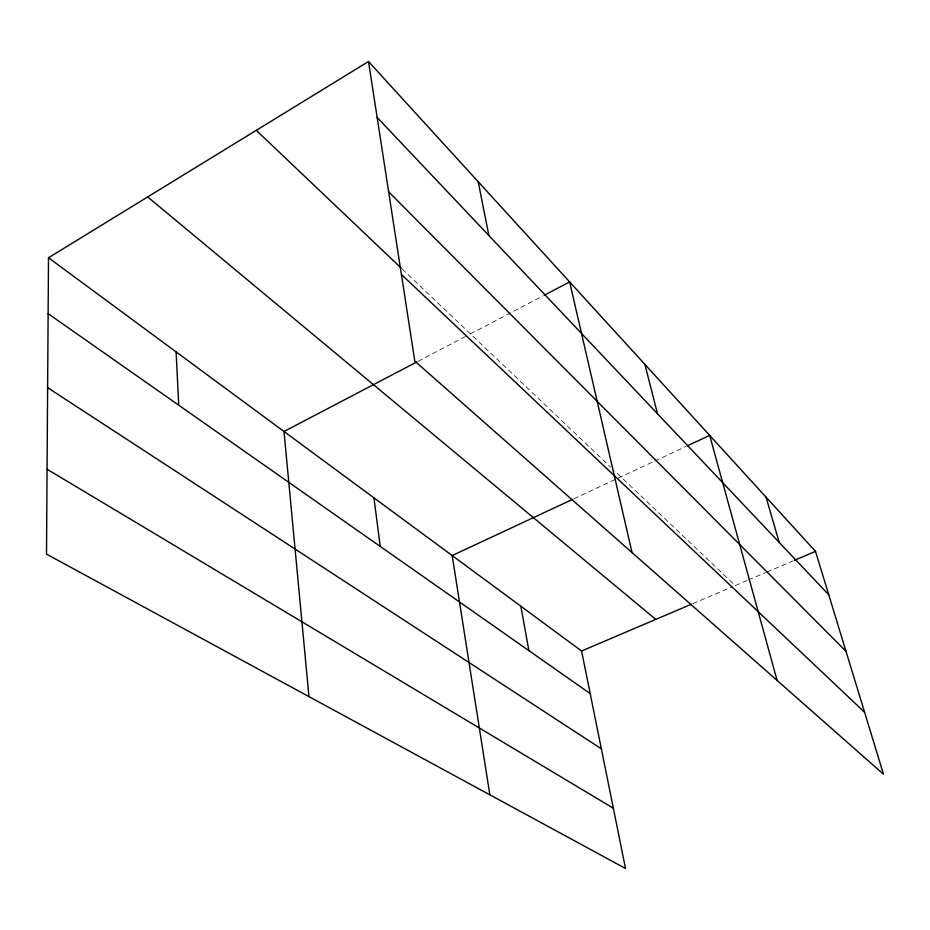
<?xml version="1.0" encoding="UTF-8"?>
<svg xmlns="http://www.w3.org/2000/svg" width="930" height="930" viewBox="0 0 930 930"><rect width="100%" height="100%" fill="white"/><g stroke="black" fill="none" stroke-linecap="round" stroke-linejoin="round"><path stroke-width="0.7" stroke-dasharray="4.65 3.49" d="M418.116 361.282L467.883 335.219M470.441 333.882L542.934 295.926M573.856 498.771L616.939 478.671M618.241 478.067L653.511 461.606M654.825 461.001L686.177 446.365M692.85 603.605L732.584 586.679M747.081 580.506L735.235 585.551L614.614 470.906M748.394 579.948L765.495 572.659M766.82 572.09L793.139 560.883M402.213 269.037L610.452 466.953"/><path stroke-width="1.4" d="M48.5 257.761L46.5 554.129L625.53 868.481L581.587 651.012L48.5 257.761L368.513 61.52L815.505 551.351L883.5 774.225L414.792 361.096L368.513 61.52M416.838 361.944L284.01 431.497L308.969 696.617M544.213 295.252L569.648 281.941L632.051 552.594M572.555 499.375L452.178 555.547L489.854 794.825M687.479 445.761L709.695 435.391L777.108 680.446M581.587 651.012L691.525 604.175M794.452 560.325L815.505 551.351M47.07 469.232L613.358 808.228M47.616 387.659L601.361 748.824M48.116 313.654L590.19 693.594M147.684 196.939L655.766 619.403M401.411 274.466L864.586 712.252M256.285 130.34L401.156 268.038M388.647 191.847L845.998 651.314M377.138 117.413L828.769 594.805M766.041 497.143L779.247 542.469M644.909 364.409L657.51 413.78M478.218 181.745L488.866 235.511M520.835 606.197L528.903 650.628M373.953 497.841L380.207 546.41M176.096 351.889L178.746 405.213"/></g></svg>
